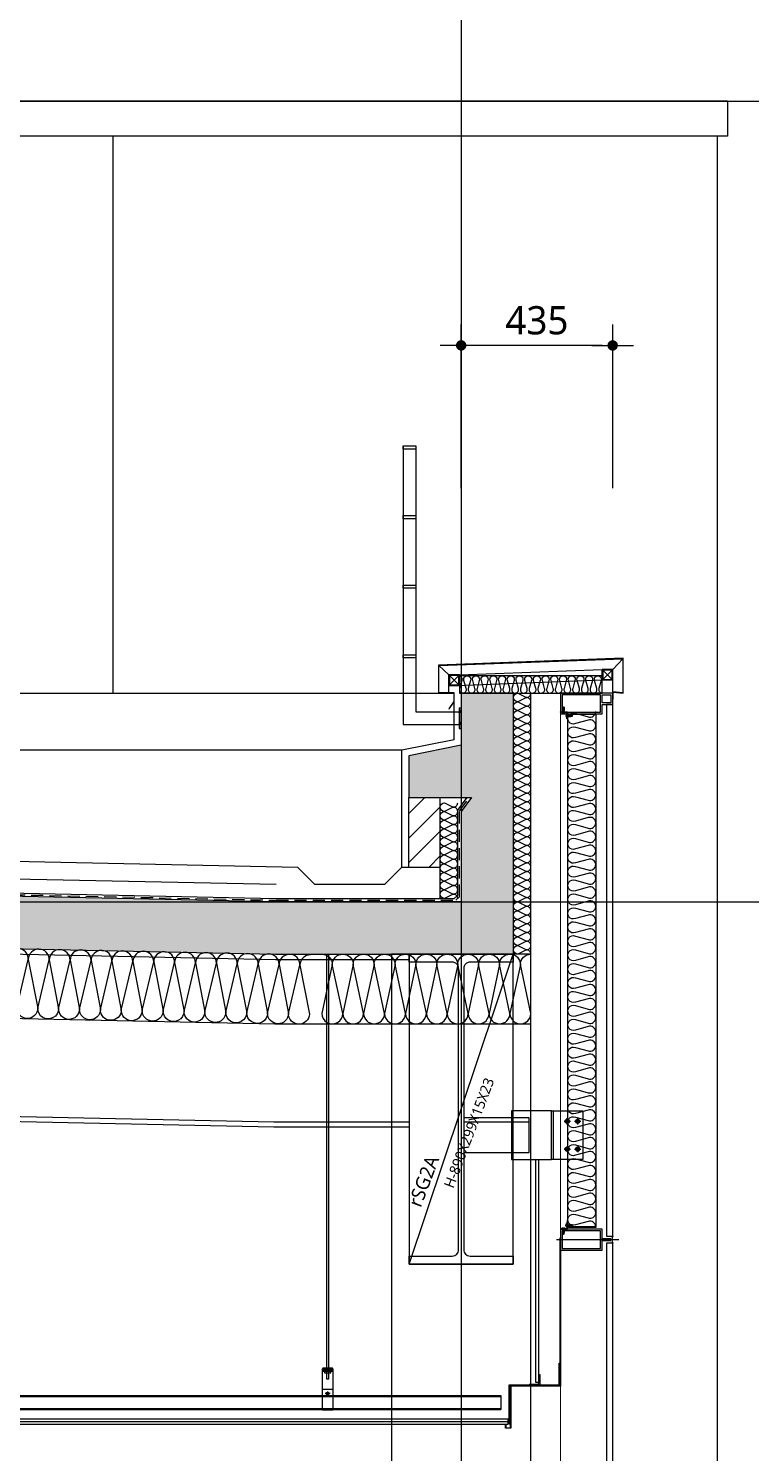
# Model space of a CAD drawing. Header units: millimetres. Extents: x 0 to 672800, y 0 to 118800.
# Drawn here: x 447408 to 449481, y 80413 to 84504 of the extents above; entities that cross this region are included whole.
import ezdxf
from ezdxf.enums import TextEntityAlignment as Align

# ---------------------------------------------------------------- set-up
doc = ezdxf.new("R2010")
doc.units = ezdxf.units.MM
doc.header["$LTSCALE"] = 200
for name, pattern in [('CEN-GAUN', [32.2, 30, -1, 0.2, -1]), ('HIDDEN', [0.375, 0.25, -0.125]), ('XR-A-SECTION$0$CEN-OC', [10, 9.25, -0.25, 0.25, -0.25])]:
    doc.linetypes.add(name, pattern=pattern)
doc.layers.get('DEFPOINTS').update_dxf_attribs({"color": 137})
for name, color, linetype in [('0-S-col', 4, 'Continuous'), ('01FIN', 9, 'Continuous'), ('01HAT', 8, 'Continuous'), ('01단열재', 252, 'Continuous'), ('09GIRDER', 2, 'Continuous'), ('3', 3, 'Continuous'), ('6방수', 6, 'HIDDEN'), ('7', 7, 'Continuous'), ('8ELE', 8, 'Continuous'), ('A-CON', 2, 'Continuous'), ('AA-DWXM-CURT', 4, 'Continuous'), ('CEN', 1, 'CEN-GAUN'), ('CTR', 1, 'XR-A-SECTION$0$CEN-OC'), ('deta', 8, 'Continuous'), ('ELE', 7, 'Continuous'), ('ELE-4', 4, 'Continuous'), ('ELE-6', 6, 'Continuous'), ('ELE-8', 8, 'Continuous'), ('ELE-STL', 252, 'Continuous'), ('HAT', 8, 'Continuous'), ('HAT-253', 253, 'Continuous'), ('HAT-254', 254, 'Continuous'), ('HAT-INS', 252, 'Continuous'), ('Insul', 252, 'Continuous'), ('JD_04', 4, 'Continuous'), ('JD_08', 8, 'Continuous'), ('PANEL', 6, 'Continuous'), ('S-253', 252, 'Continuous'), ('STEEL-E', 6, 'Continuous'), ('STL', 4, 'Continuous'), ('WIN1', 7, 'Continuous'), ('X-ER', 15, 'ER-X'), ('알루미늄시트', 3, 'Continuous')]:
    doc.layers.add(name, color=color, linetype=linetype)
doc.layers.add('check', color=61, linetype='Continuous', plot=False)
doc.layers.add('insulation', color=8, linetype='Continuous', lineweight=5)
doc.styles.add('$0$스타일1', font='malgun.ttf')
doc.styles.get("Standard").update_dxf_attribs({"font": 'arial.ttf'})
doc.styles.add('스타일1', font='malgun.ttf')
doc.linetypes.add('ER-X', pattern='A,10,-0.8,["X",Standard,S=0.6,R=0,X=-0.15,Y=-0.3],-0.8', length=11.6)
doc.dimstyles.new('CJA', dxfattribs={"dimscale": 300, "dimtxt": 2.7, "dimasz": 1, "dimexe": 2, "dimexo": 3, "dimgap": 1, "dimtad": 1, "dimdec": 0, "dimzin": 1, "dimdsep": 46, "dimlunit": 6, "dimtxsty": '$0$스타일1', "dimblk": 'CJDOT', "dimcen": 0.09, "dimdle": 1, "dimclrd": 256, "dimclre": 256, "dimclrt": 3, "dimadec": 0, "dimazin": 0, "dimtfac": 1, "dimtdec": 0, "dimtix": 1, "dimtmove": 2, "dimatfit": 3, "dimldrblk": 'CJDOT', "dimfxl": 1, "dimtolj": 1, "dimtzin": 1, "dimarcsym": 0})

# ---------------------------------------------------------------- blocks, each defined once
blk = doc.blocks.new('*U289')
at = {"layer": 'HAT-INS'}
for points in [[(0, 0, 0.414214), (0.25, 0.25), (0, 0.75, -1), (0.5, 0.75), (0.25, 0.25, 0.414214), (0.5, 0)], [(0.5, 0, 0.414214), (0.75, 0.25), (0.5, 0.75, -1), (1, 0.75), (0.75, 0.25, 0.414214), (1, 0)], [(1, 0, 0.414214), (1.25, 0.25), (1, 0.75, -1), (1.5, 0.75), (1.25, 0.25, 0.414214), (1.5, 0)], [(1.5, 0, 0.414214), (1.75, 0.25), (1.5, 0.75, -1), (2, 0.75), (1.75, 0.25, 0.414214), (2, 0)], [(2, 0, 0.414214), (2.25, 0.25), (2, 0.75, -1), (2.5, 0.75), (2.25, 0.25, 0.414214), (2.5, 0)], [(2.5, 0, 0.414214), (2.75, 0.25), (2.5, 0.75, -1), (3, 0.75), (2.75, 0.25, 0.414214), (3, 0)], [(3, 0, 0.414214), (3.25, 0.25), (3, 0.75, -1), (3.5, 0.75), (3.25, 0.25, 0.414214), (3.5, 0)], [(3.5, 0, 0.414214), (3.75, 0.25), (3.5, 0.75, -1), (4, 0.75), (3.75, 0.25, 0.414214), (4, 0)], [(4, 0, 0.414214), (4.25, 0.25), (4, 0.75, -1), (4.5, 0.75), (4.25, 0.25, 0.414214), (4.5, 0)], [(4.5, 0, 0.414214), (4.75, 0.25), (4.5, 0.75, -1), (5, 0.75), (4.75, 0.25, 0.414214), (5, 0)], [(5, 0, 0.414214), (5.25, 0.25), (5, 0.75, -1), (5.5, 0.75), (5.25, 0.25, 0.414214), (5.5, 0)]]:
    blk.add_lwpolyline(points, format="xyb", dxfattribs=at)
blk = doc.blocks.new('*U290')
at = {"layer": 'HAT-INS'}
for points in [[(0, 0, 0.414214), (0.25, 0.25), (0, 0.75, -1), (0.5, 0.75), (0.25, 0.25, 0.414214), (0.5, 0)], [(0.5, 0, 0.414214), (0.75, 0.25), (0.5, 0.75, -1), (1, 0.75), (0.75, 0.25, 0.414214), (1, 0)], [(1, 0, 0.414214), (1.25, 0.25), (1, 0.75, -1), (1.5, 0.75), (1.25, 0.25, 0.414214), (1.5, 0)], [(1.5, 0, 0.414214), (1.75, 0.25), (1.5, 0.75, -1), (2, 0.75), (1.75, 0.25, 0.414214), (2, 0)], [(2, 0, 0.414214), (2.25, 0.25), (2, 0.75, -1), (2.5, 0.75), (2.25, 0.25, 0.414214), (2.5, 0)], [(2.5, 0, 0.414214), (2.75, 0.25), (2.5, 0.75, -1), (3, 0.75), (2.75, 0.25, 0.414214), (3, 0)], [(3, 0, 0.414214), (3.25, 0.25), (3, 0.75, -1), (3.5, 0.75), (3.25, 0.25, 0.414214), (3.5, 0)], [(3.5, 0, 0.414214), (3.75, 0.25), (3.5, 0.75, -1), (4, 0.75), (3.75, 0.25, 0.414214), (4, 0)], [(4, 0, 0.414214), (4.25, 0.25), (4, 0.75, -1), (4.5, 0.75), (4.25, 0.25, 0.414214), (4.5, 0)], [(4.5, 0, 0.414214), (4.75, 0.25), (4.5, 0.75, -1), (5, 0.75), (4.75, 0.25, 0.414214), (5, 0)], [(5, 0, 0.414214), (5.25, 0.25), (5, 0.75, -1), (5.5, 0.75), (5.25, 0.25, 0.414214), (5.5, 0)], [(5.5, 0, 0.414214), (5.75, 0.25), (5.5, 0.75, -1), (6, 0.75), (5.75, 0.25, 0.414214), (6, 0)], [(6, 0, 0.414214), (6.25, 0.25), (6, 0.75, -1), (6.5, 0.75), (6.25, 0.25, 0.414214), (6.5, 0)], [(6.5, 0, 0.414214), (6.75, 0.25), (6.5, 0.75, -1), (7, 0.75), (6.75, 0.25, 0.414214), (7, 0)], [(7, 0, 0.414214), (7.25, 0.25), (7, 0.75, -1), (7.5, 0.75), (7.25, 0.25, 0.414214), (7.5, 0)], [(7.5, 0, 0.414214), (7.75, 0.25), (7.5, 0.75, -1), (8, 0.75), (7.75, 0.25, 0.414214), (8, 0)], [(8, 0, 0.414214), (8.25, 0.25), (8, 0.75, -1), (8.5, 0.75), (8.25, 0.25, 0.414214), (8.5, 0)], [(8.5, 0, 0.414214), (8.75, 0.25), (8.5, 0.75, -1), (9, 0.75), (8.75, 0.25, 0.414214), (9, 0)], [(9, 0, 0.414214), (9.25, 0.25), (9, 0.75, -1), (9.5, 0.75), (9.25, 0.25, 0.414214), (9.5, 0)], [(9.5, 0, 0.414214), (9.75, 0.25), (9.5, 0.75, -1), (10, 0.75), (9.75, 0.25, 0.414214), (10, 0)], [(10, 0, 0.414214), (10.25, 0.25), (10, 0.75, -1), (10.5, 0.75), (10.25, 0.25, 0.414214), (10.5, 0)], [(10.5, 0, 0.414214), (10.75, 0.25), (10.5, 0.75, -1), (11, 0.75), (10.75, 0.25, 0.414214), (11, 0)], [(11, 0, 0.414214), (11.25, 0.25), (11, 0.75, -1), (11.5, 0.75), (11.25, 0.25, 0.414214), (11.5, 0)], [(11.5, 0, 0.414214), (11.75, 0.25), (11.5, 0.75, -1), (12, 0.75), (11.75, 0.25, 0.414214), (12, 0)], [(12, 0, 0.414214), (12.25, 0.25), (12, 0.75, -1), (12.5, 0.75), (12.25, 0.25, 0.414214), (12.5, 0)], [(12.5, 0, 0.414214), (12.75, 0.25), (12.5, 0.75, -1), (13, 0.75), (12.75, 0.25, 0.414214), (13, 0)], [(13, 0, 0.414214), (13.25, 0.25), (13, 0.75, -1), (13.5, 0.75), (13.25, 0.25, 0.414214), (13.5, 0)], [(13.5, 0, 0.414214), (13.75, 0.25), (13.5, 0.75, -1), (14, 0.75), (13.75, 0.25, 0.414214), (14, 0)], [(14, 0, 0.414214), (14.25, 0.25), (14, 0.75, -1), (14.5, 0.75), (14.25, 0.25, 0.414214), (14.5, 0)], [(14.5, 0, 0.414214), (14.75, 0.25), (14.5, 0.75, -1), (15, 0.75), (14.75, 0.25, 0.414214), (15, 0)]]:
    blk.add_lwpolyline(points, format="xyb", dxfattribs=at)
blk = doc.blocks.new('*U275')
at = {"layer": 'HAT-INS'}
for points in [[(3679.7, 0, -0.414214), (3664.7, 15), (3679.7, 85, 1), (3649.7, 85), (3664.7, 15, -0.414214), (3649.7, 0, 0.414214)], [(3709.7, 0, -0.414214), (3694.7, 15), (3709.7, 85, 1), (3679.7, 85), (3694.7, 15, -0.414214), (3679.7, 0, 0.414214)], [(3739.7, 0, -0.414214), (3724.7, 15), (3739.7, 85, 1), (3709.7, 85), (3724.7, 15, -0.414214), (3709.7, 0, 0.414214)], [(3769.7, 0, -0.414214), (3754.7, 15), (3769.7, 85, 1), (3739.7, 85), (3754.7, 15, -0.414214), (3739.7, 0, 0.414214)], [(3799.7, 0, -0.414214), (3784.7, 15), (3799.7, 85, 1), (3769.7, 85), (3784.7, 15, -0.414214), (3769.7, 0, 0.414214)], [(3829.7, 0, -0.414214), (3814.7, 15), (3829.7, 85, 1), (3799.7, 85), (3814.7, 15, -0.414214), (3799.7, 0, 0.414214)], [(3859.7, 0, -0.414214), (3844.7, 15), (3859.7, 85, 1), (3829.7, 85), (3844.7, 15, -0.414214), (3829.7, 0, 0.414214)], [(3889.7, 0, -0.414214), (3874.7, 15), (3889.7, 85, 1), (3859.7, 85), (3874.7, 15, -0.414214), (3859.7, 0, 0.414214)], [(3919.7, 0, -0.414214), (3904.7, 15), (3919.7, 85, 1), (3889.7, 85), (3904.7, 15, -0.414214), (3889.7, 0, 0.414214)], [(3949.7, 0, -0.414214), (3934.7, 15), (3949.7, 85, 1), (3919.7, 85), (3934.7, 15, -0.414214), (3919.7, 0, 0.414214)], [(3979.7, 0, -0.414214), (3964.7, 15), (3979.7, 85, 1), (3949.7, 85), (3964.7, 15, -0.414214), (3949.7, 0, 0.414214)], [(4009.7, 0, -0.414214), (3994.7, 15), (4009.7, 85, 1), (3979.7, 85), (3994.7, 15, -0.414214), (3979.7, 0, 0.414214)], [(4039.7, 0, -0.414214), (4024.7, 15), (4039.7, 85, 1), (4009.7, 85), (4024.7, 15, -0.414214), (4009.7, 0, 0.414214)], [(4069.7, 0, -0.414214), (4054.7, 15), (4069.7, 85, 1), (4039.7, 85), (4054.7, 15, -0.414214), (4039.7, 0, 0.414214)]]:
    blk.add_lwpolyline(points, format="xyb", dxfattribs=at)
blk = doc.blocks.new('*U274')
at = {"layer": 'HAT-INS'}
for points in [[(423.3, 0, -0.414214), (408.3, 15), (423.3, 85, 1), (393.3, 85), (408.3, 15, -0.414214), (393.3, 0, 0.414214)], [(453.3, 0, -0.414214), (438.3, 15), (453.3, 85, 1), (423.3, 85), (438.3, 15, -0.414214), (423.3, 0, 0.414214)], [(483.3, 0, -0.414214), (468.3, 15), (483.3, 85, 1), (453.3, 85), (468.3, 15, -0.414214), (453.3, 0, 0.414214)], [(513.3, 0, -0.414214), (498.3, 15), (513.3, 85, 1), (483.3, 85), (498.3, 15, -0.414214), (483.3, 0, 0.414214)], [(543.3, 0, -0.414214), (528.3, 15), (543.3, 85, 1), (513.3, 85), (528.3, 15, -0.414214), (513.3, 0, 0.414214)], [(573.3, 0, -0.414214), (558.3, 15), (573.3, 85, 1), (543.3, 85), (558.3, 15, -0.414214), (543.3, 0, 0.414214)], [(603.3, 0, -0.414214), (588.3, 15), (603.3, 85, 1), (573.3, 85), (588.3, 15, -0.414214), (573.3, 0, 0.414214)], [(633.3, 0, -0.414214), (618.3, 15), (633.3, 85, 1), (603.3, 85), (618.3, 15, -0.414214), (603.3, 0, 0.414214)], [(663.3, 0, -0.414214), (648.3, 15), (663.3, 85, 1), (633.3, 85), (648.3, 15, -0.414214), (633.3, 0, 0.414214)], [(693.3, 0, -0.414214), (678.3, 15), (693.3, 85, 1), (663.3, 85), (678.3, 15, -0.414214), (663.3, 0, 0.414214)]]:
    blk.add_lwpolyline(points, format="xyb", dxfattribs=at)
blk = doc.blocks.new('WB-150-C')
at = {"layer": 'WIN1', "color": 251}
blk.add_line((38.9, 30), (217.2, 30), dxfattribs=at)
at = {"layer": 'WIN1'}
blk.add_lwpolyline([(195, 32.5), (170, 32.5), (170, 60), (50, 60), (50, 0), (170, 0), (170, 27.5), (195, 27.5)], close=True, dxfattribs=at)
at = {"layer": 'WIN1', "color": 251}
blk.add_lwpolyline([(55, 55), (55, 5), (165, 5), (165, 55)], close=True, dxfattribs=at)
blk.add_arc((224, 30), 26, 157.3801, 202.6199, dxfattribs=at)
blk = doc.blocks.new('WB-150-E')
at = {"layer": 'WIN1'}
blk.add_lwpolyline([(200, 60), (50, 60), (50, 0), (170, 0), (170, 27.5), (200, 27.5), (200, 60)], dxfattribs=at)
at = {"layer": 'WIN1', "color": 251}
blk.add_lwpolyline([(55, 55), (55, 5), (165, 5), (165, 55)], close=True, dxfattribs=at)
blk.add_lwpolyline([(195, 32.5), (170, 32.5), (170, 55), (195, 55), (195, 32.5)], dxfattribs=at)
blk = doc.blocks.new('WWW-150-6000')
at = {"layer": 'AA-DWXM-CURT'}
for points in [[(132, 4440), (150, 4440), (150, 5967.5), (132, 5967.5)], [(132, 910), (150, 910), (150, 4420), (132, 4420)]]:
    blk.add_lwpolyline(points, close=True, dxfattribs=at)
at = {"layer": 'deta', "lineweight": 25}
for p, q in [((6.7, 5955.3), (10.8, 5956.1)), ((6.7, 5953.8), (10.8, 5954.6)), ((6.7, 5952.2), (10.8, 5953)), ((6.7, 5950.6), (10.8, 5951.4)), ((6.7, 5949), (10.8, 5949.8)), ((6.7, 5947.4), (10.8, 5948.2)), ((7.1, 5956.4), (8.8, 5960.8)), ((7.1, 5954), (7.1, 5955)), ((7.1, 5952.4), (7.1, 5953.4)), ((7.1, 5950.8), (7.1, 5951.8)), ((7.1, 5949.2), (7.1, 5950.2)), ((7.1, 5947.6), (7.1, 5948.6)), ((8.8, 5960.8), (8.2, 5955.9)), ((8.8, 5944.8), (8.8, 5960.8)), ((10.4, 5955), (10.4, 5955.9)), ((10.4, 5953.4), (10.4, 5954.3)), ((10.4, 5951.8), (10.4, 5952.7)), ((10.4, 5950.2), (10.4, 5951.2)), ((10.4, 5948.6), (10.4, 5949.6)), ((18.8, 5934.9), (34.8, 5934.9)), ((20, 5946), (20, 5920)), ((20, 5940), (102.4, 5940)), ((21.2, 4467.2), (21.2, 5938.8)), ((101.2, 5938.8), (21.2, 5938.8)), ((21.4, 5936.9), (22.2, 5932.9)), ((21.6, 5936.5), (22.6, 5936.5)), ((22.6, 5933.2), (23.6, 5933.2)), ((23, 5936.9), (23.8, 5932.9)), ((23.2, 5936.5), (24.2, 5936.5)), ((24.2, 5933.2), (25.2, 5933.2)), ((24.6, 5936.9), (25.4, 5932.9)), ((24.8, 5936.5), (25.8, 5936.5)), ((25.8, 5933.2), (26.7, 5933.2)), ((26.2, 5936.9), (27, 5932.9)), ((26.4, 5936.5), (27.4, 5936.5)), ((27.4, 5933.2), (28.3, 5933.2)), ((27.8, 5936.9), (28.5, 5932.9)), ((28, 5936.5), (28.9, 5936.5)), ((28.9, 5933.2), (29.9, 5933.2)), ((29.3, 5936.9), (30.1, 5932.9)), ((34.8, 5934.9), (29.9, 5935.5)), ((30.4, 5936.5), (34.8, 5934.9)), ((101.2, 5938.8), (101.2, 4467.2)), ((102.4, 4466), (102.4, 5940)), ((20, 5920), (21.2, 5920)), ((-20.5, 4800), (-20.5, 4660)), ((10.5, 4770), (28.5, 4770)), ((19.5, 4761), (19.5, 4779)), ((40.5, 4770), (58.5, 4770)), ((49.5, 4761), (49.5, 4779)), ((10.5, 4690), (28.5, 4690)), ((19.5, 4699), (19.5, 4681)), ((40.5, 4690), (58.5, 4690)), ((49.5, 4699), (49.5, 4681)), ((8.8, 4461.2), (8.8, 4445.2)), ((18.8, 4471.1), (34.8, 4471.1)), ((20, 4486), (21.2, 4486)), ((20, 4466), (20, 4486)), ((20, 4466), (102.4, 4466)), ((101.2, 4467.2), (21.2, 4467.2)), ((21.4, 4469.1), (22.2, 4473.1)), ((21.6, 4469.5), (22.6, 4469.5)), ((22.6, 4472.8), (23.6, 4472.8)), ((23, 4469.1), (23.8, 4473.1)), ((23.2, 4469.5), (24.2, 4469.5)), ((24.2, 4472.8), (25.2, 4472.8)), ((24.6, 4469.1), (25.4, 4473.1)), ((24.8, 4469.5), (25.8, 4469.5)), ((25.8, 4472.8), (26.7, 4472.8)), ((26.2, 4469.1), (27, 4473.1)), ((26.4, 4469.5), (27.4, 4469.5)), ((27.4, 4472.8), (28.3, 4472.8)), ((27.8, 4469.1), (28.5, 4473.1)), ((28, 4469.5), (28.9, 4469.5)), ((28.9, 4472.8), (29.9, 4472.8)), ((29.3, 4469.1), (30.1, 4473.1)), ((34.8, 4471.1), (29.9, 4470.5)), ((30.4, 4469.5), (34.8, 4471.1)), ((6.7, 4458.6), (10.8, 4457.8)), ((6.7, 4457), (10.8, 4456.2)), ((6.7, 4455.4), (10.8, 4454.6)), ((6.7, 4453.8), (10.8, 4453)), ((6.7, 4452.2), (10.8, 4451.4)), ((6.7, 4450.7), (10.8, 4449.9)), ((7.1, 4458.4), (7.1, 4457.4)), ((7.1, 4456.8), (7.1, 4455.8)), ((7.1, 4455.2), (7.1, 4454.2)), ((7.1, 4453.6), (7.1, 4452.6)), ((7.1, 4452), (7.1, 4451.1)), ((7.1, 4449.6), (8.8, 4445.2)), ((8.8, 4445.2), (8.2, 4450.1)), ((10.4, 4457.4), (10.4, 4456.4)), ((10.4, 4455.8), (10.4, 4454.8)), ((10.4, 4454.2), (10.4, 4453.3)), ((10.4, 4452.6), (10.4, 4451.7)), ((10.4, 4451.1), (10.4, 4450.1))]:
    blk.add_line(p, q, dxfattribs=at)
for points in [[(20, 5926), (18.8, 5926), (18.8, 5944.8), (0, 5944.8), (0, 5946), (20, 5946), (20, 5926)], [(7.1, 5955.6), (7, 5959.6), (8.8, 5960.8), (10.5, 5959.6), (10.4, 5956.5)], [(29.6, 5936.5), (33.6, 5936.6), (34.8, 5934.9), (33.6, 5933.1), (30.5, 5933.2)], [(-25.5, 4800), (-140, 4800), (-140, 4660), (-25.5, 4660)], [(-25.5, 4800), (64.5, 4800), (64.5, 4660), (-25.5, 4660), (-25.5, 4800)], [(20, 4480), (18.8, 4480), (18.8, 4461.2), (0, 4461.2), (0, 4460), (20, 4460), (20, 4480)], [(29.6, 4469.5), (33.6, 4469.4), (34.8, 4471.1), (33.6, 4472.9), (30.5, 4472.8)], [(7.1, 4450.4), (7, 4446.4), (8.8, 4445.2), (10.5, 4446.4), (10.4, 4449.5)]]:
    blk.add_lwpolyline(points, dxfattribs=at)
for points in [[(7.1, 5947), (7.1, 5945.3, -0.414214), (6.6, 5944.8), (5.4, 5944.8, 0.383591), (4.9, 5944.4, 0.058295), (4.9, 5942.8, 0.28422), (5.3, 5942.4, 0.169538), (12.3, 5942.4, 0.28422), (12.6, 5942.8, 0.058295), (12.6, 5944.4, 0.383591), (12.1, 5944.8), (10.9, 5944.8, -0.414214), (10.4, 5945.3), (10.4, 5948)], [(21, 5936.5), (19.3, 5936.5, -0.414214), (18.8, 5937), (18.8, 5938.2, 0.383591), (18.3, 5938.7, 0.058295), (16.8, 5938.7, 0.28422), (16.4, 5938.4, 0.169538), (16.4, 5931.4, 0.28422), (16.8, 5931, 0.058295), (18.3, 5931, 0.383591), (18.8, 5931.5), (18.8, 5932.7, -0.414214), (19.3, 5933.2), (22, 5933.2)], [(7.1, 4459), (7.1, 4460.7, 0.414214), (6.6, 4461.2), (5.4, 4461.2, -0.383591), (4.9, 4461.6, -0.058295), (4.9, 4463.2, -0.28422), (5.3, 4463.6, -0.169538), (12.3, 4463.6, -0.28422), (12.6, 4463.2, -0.058295), (12.6, 4461.6, -0.383591), (12.1, 4461.2), (10.9, 4461.2, 0.414214), (10.4, 4460.7), (10.4, 4458)], [(21, 4469.5), (19.3, 4469.5, 0.414214), (18.8, 4469), (18.8, 4467.8, -0.383591), (18.3, 4467.3, -0.058295), (16.8, 4467.3, -0.28422), (16.4, 4467.6, -0.169538), (16.4, 4474.6, -0.28422), (16.8, 4475, -0.058295), (18.3, 4475, -0.383591), (18.8, 4474.5), (18.8, 4473.3, 0.414214), (19.3, 4472.8), (22, 4472.8)]]:
    blk.add_lwpolyline(points, format="xyb", dxfattribs=at)
for points in [[(10.4, 5955.9), (7.1, 5955), (6.7, 5955.3), (7.1, 5955.6), (10.4, 5956.5), (10.8, 5956.1)], [(10.4, 5954.3), (7.1, 5953.4), (6.7, 5953.8), (7.1, 5954), (10.4, 5955), (10.8, 5954.6)], [(10.4, 5952.7), (7.1, 5951.8), (6.7, 5952.2), (7.1, 5952.4), (10.4, 5953.4), (10.8, 5953)], [(10.4, 5951.2), (7.1, 5950.2), (6.7, 5950.6), (7.1, 5950.8), (10.4, 5951.8), (10.8, 5951.4)], [(10.4, 5949.6), (7.1, 5948.6), (6.7, 5949), (7.1, 5949.2), (10.4, 5950.2), (10.8, 5949.8)], [(10.4, 5948), (7.1, 5947), (6.7, 5947.4), (7.1, 5947.6), (10.4, 5948.6), (10.8, 5948.2)], [(22, 5933.2), (21, 5936.5), (21.4, 5936.9), (21.6, 5936.5), (22.6, 5933.2), (22.2, 5932.9)], [(23.6, 5933.2), (22.6, 5936.5), (23, 5936.9), (23.2, 5936.5), (24.2, 5933.2), (23.8, 5932.9)], [(25.2, 5933.2), (24.2, 5936.5), (24.6, 5936.9), (24.8, 5936.5), (25.8, 5933.2), (25.4, 5932.9)], [(26.7, 5933.2), (25.8, 5936.5), (26.2, 5936.9), (26.4, 5936.5), (27.4, 5933.2), (27, 5932.9)], [(28.3, 5933.2), (27.4, 5936.5), (27.8, 5936.9), (28, 5936.5), (28.9, 5933.2), (28.5, 5932.9)], [(29.9, 5933.2), (28.9, 5936.5), (29.3, 5936.9), (29.6, 5936.5), (30.5, 5933.2), (30.1, 5932.9)], [(22.2, 4765.3), (25, 4770), (22.2, 4774.7), (16.8, 4774.7), (14, 4770), (16.8, 4765.3)], [(52.2, 4765.3), (55, 4770), (52.2, 4774.7), (46.8, 4774.7), (44, 4770), (46.8, 4765.3)], [(22.2, 4694.7), (25, 4690), (22.2, 4685.3), (16.8, 4685.3), (14, 4690), (16.8, 4694.7)], [(52.2, 4694.7), (55, 4690), (52.2, 4685.3), (46.8, 4685.3), (44, 4690), (46.8, 4694.7)], [(10.4, 4458), (7.1, 4459), (6.7, 4458.6), (7.1, 4458.4), (10.4, 4457.4), (10.8, 4457.8)], [(22, 4472.8), (21, 4469.5), (21.4, 4469.1), (21.6, 4469.5), (22.6, 4472.8), (22.2, 4473.1)], [(23.6, 4472.8), (22.6, 4469.5), (23, 4469.1), (23.2, 4469.5), (24.2, 4472.8), (23.8, 4473.1)], [(25.2, 4472.8), (24.2, 4469.5), (24.6, 4469.1), (24.8, 4469.5), (25.8, 4472.8), (25.4, 4473.1)], [(26.7, 4472.8), (25.8, 4469.5), (26.2, 4469.1), (26.4, 4469.5), (27.4, 4472.8), (27, 4473.1)], [(28.3, 4472.8), (27.4, 4469.5), (27.8, 4469.1), (28, 4469.5), (28.9, 4472.8), (28.5, 4473.1)], [(29.9, 4472.8), (28.9, 4469.5), (29.3, 4469.1), (29.6, 4469.5), (30.5, 4472.8), (30.1, 4473.1)], [(10.4, 4456.4), (7.1, 4457.4), (6.7, 4457), (7.1, 4456.8), (10.4, 4455.8), (10.8, 4456.2)], [(10.4, 4454.8), (7.1, 4455.8), (6.7, 4455.4), (7.1, 4455.2), (10.4, 4454.2), (10.8, 4454.6)], [(10.4, 4453.3), (7.1, 4454.2), (6.7, 4453.8), (7.1, 4453.6), (10.4, 4452.6), (10.8, 4453)], [(10.4, 4451.7), (7.1, 4452.6), (6.7, 4452.2), (7.1, 4452), (10.4, 4451.1), (10.8, 4451.4)], [(10.4, 4450.1), (7.1, 4451.1), (6.7, 4450.7), (7.1, 4450.4), (10.4, 4449.5), (10.8, 4449.9)]]:
    blk.add_lwpolyline(points, close=True, dxfattribs=at)
for centre, radius in [((19.5, 4770), 6), ((19.5, 4770), 4.55), ((49.5, 4770), 6), ((49.5, 4770), 4.55), ((19.5, 4690), 6), ((19.5, 4690), 4.55), ((49.5, 4690), 6), ((49.5, 4690), 4.55)]:
    blk.add_circle(centre, radius, dxfattribs=at)
at = {"layer": 'Insul', "color": 250}
blk.add_lwpolyline([(101.2, 4467.2, 0.524856), (79.5, 4482.2), (42.9, 4472.2, -1.449198), (42.9, 4502.2), (79.5, 4492.2, 0.524856), (101.2, 4507.2, 0.524856), (79.5, 4522.2), (42.9, 4512.2, -1.449198), (42.9, 4542.2), (79.5, 4532.2, 0.524856), (101.2, 4547.2, 0.524856), (79.5, 4562.2), (42.9, 4552.2, -1.449198), (42.9, 4582.2), (79.5, 4572.2, 0.524856), (101.2, 4587.2, 0.524856), (79.5, 4602.2), (42.9, 4592.2, -1.449198), (42.9, 4622.2), (79.5, 4612.2, 0.524856), (101.2, 4627.2, 0.524856), (79.5, 4642.2), (42.9, 4632.2, -1.449198), (42.9, 4662.2), (79.5, 4652.2, 0.524856), (101.2, 4667.2, 0.524856), (79.5, 4682.2), (42.9, 4672.2, -1.449198), (42.9, 4702.2), (79.5, 4692.2, 0.524856), (101.2, 4707.2, 0.524856), (79.5, 4722.2), (42.9, 4712.2, -1.449198), (42.9, 4742.2), (79.5, 4732.2, 0.524856), (101.2, 4747.2, 0.524856), (79.5, 4762.2), (42.9, 4752.2, -1.449198), (42.9, 4782.2), (79.5, 4772.2, 0.524856), (101.2, 4787.2, 0.524856), (79.5, 4802.2), (42.9, 4792.2, -1.449198), (42.9, 4822.2), (79.5, 4812.2, 0.524856), (101.2, 4827.2, 0.524856), (79.5, 4842.2), (42.9, 4832.2, -1.449198), (42.9, 4862.2), (79.5, 4852.2, 0.524856), (101.2, 4867.2, 0.524856), (79.5, 4882.2), (42.9, 4872.2, -1.449198), (42.9, 4902.2), (79.5, 4892.2, 0.524856), (101.2, 4907.2, 0.524856), (79.5, 4922.2), (42.9, 4912.2, -1.449198), (42.9, 4942.2), (79.5, 4932.2, 0.524856), (101.2, 4947.2, 0.524856), (79.5, 4962.2), (42.9, 4952.2, -1.449198), (42.9, 4982.2), (79.5, 4972.2, 0.524856), (101.2, 4987.2, 0.524856), (79.5, 5002.2), (42.9, 4992.2, -1.449198), (42.9, 5022.2), (79.5, 5012.2, 0.524856), (101.2, 5027.2, 0.524856), (79.5, 5042.2), (42.9, 5032.2, -1.449198), (42.9, 5062.2), (79.5, 5052.2, 0.524856), (101.2, 5067.2, 0.524856), (79.5, 5082.2), (42.9, 5072.2, -1.449198), (42.9, 5102.2), (79.5, 5092.2, 0.524856), (101.2, 5107.2, 0.524856), (79.5, 5122.2), (42.9, 5112.2, -1.449198), (42.9, 5142.2), (79.5, 5132.2, 0.524856), (101.2, 5147.2, 0.524856), (79.5, 5162.2), (42.9, 5152.2, -1.449198), (42.9, 5182.2), (79.5, 5172.2, 0.524856), (101.2, 5187.2, 0.524856), (79.5, 5202.2), (42.9, 5192.2, -1.449198), (42.9, 5222.2), (79.5, 5212.2, 0.524856), (101.2, 5227.2, 0.524856), (79.5, 5242.2), (42.9, 5232.2, -1.449198), (42.9, 5262.2), (79.5, 5252.2, 0.524856), (101.2, 5267.2, 0.524856), (79.5, 5282.2), (42.9, 5272.2, -1.449198), (42.9, 5302.2), (79.5, 5292.2, 0.524856), (101.2, 5307.2, 0.524856), (79.5, 5322.2), (42.9, 5312.2, -1.449198), (42.9, 5342.2), (79.5, 5332.2, 0.524856), (101.2, 5347.2, 0.524856), (79.5, 5362.2), (42.9, 5352.2, -1.449198), (42.9, 5382.2), (79.5, 5372.2, 0.524856), (101.2, 5387.2, 0.524856), (79.5, 5402.2), (42.9, 5392.2, -1.449198), (42.9, 5422.2), (79.5, 5412.2, 0.524856), (101.2, 5427.2, 0.524856), (79.5, 5442.2), (42.9, 5432.2, -1.449198), (42.9, 5462.2), (79.5, 5452.2, 0.524856), (101.2, 5467.2, 0.524856), (79.5, 5482.2), (42.9, 5472.2, -1.449198), (42.9, 5502.2), (79.5, 5492.2, 0.524856), (101.2, 5507.2, 0.524856), (79.5, 5522.2), (42.9, 5512.2, -1.449198), (42.9, 5542.2), (79.5, 5532.2, 0.524856), (101.2, 5547.2, 0.524856), (79.5, 5562.2), (42.9, 5552.2, -1.449198), (42.9, 5582.2), (79.5, 5572.2, 0.524856), (101.2, 5587.2, 0.524856), (79.5, 5602.2), (42.9, 5592.2, -1.449198), (42.9, 5622.2), (79.5, 5612.2, 0.524856), (101.2, 5627.2, 0.524856), (79.5, 5642.2), (42.9, 5632.2, -1.449198), (42.9, 5662.2), (79.5, 5652.2, 0.524856), (101.2, 5667.2, 0.524856), (79.5, 5682.2), (42.9, 5672.2, -1.449198), (42.9, 5702.2), (79.5, 5692.2, 0.524856), (101.2, 5707.2, 0.524856), (79.5, 5722.2), (42.9, 5712.2, -1.449198), (42.9, 5742.2), (79.5, 5732.2, 0.524856), (101.2, 5747.2, 0.524856), (79.5, 5762.2), (42.9, 5752.2, -1.449198), (42.9, 5782.2), (79.5, 5772.2, 0.524856), (101.2, 5787.2, 0.524856), (79.5, 5802.2), (42.9, 5792.2, -1.449198), (42.9, 5822.2), (79.5, 5812.2, 0.524856), (101.2, 5827.2, 0.524856), (79.5, 5842.2), (42.9, 5832.2, -1.449198), (42.9, 5862.2), (79.5, 5852.2, 0.524856), (101.2, 5867.2, 0.524856), (79.5, 5882.2), (42.9, 5872.2, -1.449198), (42.9, 5902.2), (79.5, 5892.2, 0.524856), (101.2, 5907.2, 0.524856), (79.5, 5922.2), (42.9, 5912.2, -1.449198), (42.9, 5942.2), (79.5, 5932.2, 0.524856), (101.2, 5947.2)], format="xyb", dxfattribs=at)
at = {"layer": 'insulation'}
blk.add_line((0, 5940), (0, 160), dxfattribs=at)
for name, p in [('WB-150-E', (-50, 5940)), ('WB-150-C', (-50, 4400))]:
    blk.add_blockref(name, p, dxfattribs=at)
blk = doc.blocks.new('SG-rSG2A')
at = {"layer": '09GIRDER', "flags": 128}
blk.add_lwpolyline([(-149.5, -890), (-149.5, -867), (-25.5, -867, 0.414214), (-7.5, -849), (-7.5, -41, 0.414214), (-25.5, -23), (-149.5, -23), (-149.5, 0), (149.5, 0), (149.5, -23), (25.5, -23, 0.414214), (7.5, -41), (7.5, -849, 0.414214), (25.5, -867), (149.5, -867), (149.5, -890)], format="xyb", close=True, dxfattribs=at)
at = {"layer": 'DEFPOINTS'}
blk.add_line((-149.5, -890), (149.5, 0), dxfattribs=at)
at = {"layer": 'DEFPOINTS', "style": '스타일1'}
for s, height, p in [('H-890X299X15X23', 30, (22.7, -513.3)), ('rSG2A', 40, (-108, -652.1, 0))]:
    blk.add_text(s, height=height, rotation=69.2539, dxfattribs=at).set_placement(p, align=Align.MIDDLE_CENTER)
blk = doc.blocks.new('STL_30x30')
at = {"layer": 'CTR'}
for p, q in [((1.6, 28.4), (28.4, 1.6)), ((28.4, 28.4), (1.6, 1.6))]:
    blk.add_line(p, q, dxfattribs=at)
at = {"layer": 'ELE-4'}
for points in [[(0, 0), (30, 0), (30, 30), (0, 30)], [(1.6, 1.6), (28.4, 1.6), (28.4, 28.4), (1.6, 28.4)]]:
    blk.add_lwpolyline(points, close=True, dxfattribs=at)
blk = doc.blocks.new('CAP-455X100')
at = {"layer": 'ELE-6'}
blk.add_lwpolyline([(-470, -100), (-60, -100), (-60, -50), (-470, -50)], close=True, dxfattribs=at)
at = {"layer": 'ELE-8'}
for p, q in [((-500, -47.9), (-528.8, -21.1)), ((-470, -47.9), (-60, -32.2)), ((-60, -50), (-60, -32.2)), ((-30, -32.2), (-1.2, -1.3)), ((-30, -96), (-30, -32.2)), ((-500, -98.8), (-500, -48.9)), ((-500, -78.9), (-59.5, -62.2)), ((-470, -50), (-470, -47.9))]:
    blk.add_line(p, q, dxfattribs=at)
at = {"layer": 'Insul'}
blk.add_lwpolyline([(-470, -50.3, -0.446811), (-463.2, -63.6), (-469.4, -86.5, 0.524856), (-460, -100, 0.524856), (-450.7, -86.5), (-456.9, -63.6, -1.449198), (-438.2, -63.6), (-444.4, -86.5, 0.524856), (-435, -100, 0.524856), (-425.7, -86.5), (-431.9, -63.6, -1.449198), (-413.2, -63.6), (-419.4, -86.5, 0.524856), (-410, -100, 0.524856), (-400.7, -86.5), (-406.9, -63.6, -1.449198), (-388.2, -63.6), (-394.4, -86.5, 0.524856), (-385, -100, 0.524856), (-375.7, -86.5), (-381.9, -63.6, -1.449198), (-363.2, -63.6), (-369.4, -86.5, 0.524856), (-360, -100, 0.524856), (-350.7, -86.5), (-356.9, -63.6, -1.449198), (-338.2, -63.6), (-344.4, -86.5, 0.524856), (-335, -100, 0.524856), (-325.7, -86.5), (-331.9, -63.6, -1.449198), (-313.2, -63.6), (-319.4, -86.5, 0.524856), (-310, -100, 0.524856), (-300.7, -86.5), (-306.9, -63.6, -1.449198), (-288.2, -63.6), (-294.4, -86.5, 0.524856), (-285, -100, 0.524856), (-275.7, -86.5), (-281.9, -63.6, -1.449198), (-263.2, -63.6), (-269.4, -86.5, 0.524856), (-260, -100, 0.524856), (-250.7, -86.5), (-256.9, -63.6, -1.449198), (-238.2, -63.6), (-244.4, -86.5, 0.524856), (-235, -100, 0.524856), (-225.7, -86.5), (-231.9, -63.6, -1.449198), (-213.2, -63.6), (-219.4, -86.5, 0.524856), (-210, -100, 0.524856), (-200.7, -86.5), (-206.9, -63.6, -1.449198), (-188.2, -63.6), (-194.4, -86.5, 0.524856), (-185, -100, 0.524856), (-175.7, -86.5), (-181.9, -63.6, -1.449198), (-163.2, -63.6), (-169.4, -86.5, 0.524856), (-160, -100, 0.524856), (-150.7, -86.5), (-156.9, -63.6, -1.449198), (-138.2, -63.6), (-144.4, -86.5, 0.524856), (-135, -100, 0.524856), (-125.7, -86.5), (-131.9, -63.6, -1.449198), (-113.2, -63.6), (-119.4, -86.5, 0.524856), (-110, -100, 0.524856), (-100.7, -86.5), (-106.9, -63.6, -1.449198), (-88.2, -63.6), (-94.4, -86.5, 0.524856), (-85, -100, 0.524856), (-75.7, -86.5), (-81.9, -63.6, -1.449198), (-63.2, -63.6), (-69.4, -86.5, 0.524856), (-60, -100, 0.00003), (-60, -100)], format="xyb", dxfattribs=at)
at = {"layer": 'STL'}
blk.add_lwpolyline([(-499.1, -145.6), (-485, -125), (-485, -98.8), (-528.8, -98.8), (-528.8, -21.1), (-1.2, -1.3), (-1.2, -98.8), (-30, -96), (-30, -117.2), (-28.8, -117.2), (-28.8, -97.2), (0, -100), (0, 0), (-530, -20), (-530, -100), (-486.2, -100), (-486.2, -124.6), (-500.1, -144.9), (-499.1, -145.6)], dxfattribs=at)
at = {"layer": 'S-253'}
for p in [(-60, -62.2), (-500, -77.9)]:
    blk.add_blockref('STL_30x30', p, dxfattribs=at)
blk = doc.blocks.new('R-HAND1_2')
at = {"layer": 'JD_04'}
blk.add_line((-156, -42), (-150, -42), dxfattribs=at)
for points in [[(-156, -102), (-150, -102), (-150, -42)], [(-156, -42), (-156, -42), (-156, -102)]]:
    blk.add_lwpolyline(points, dxfattribs=at)
at = {"layer": 'JD_08'}
for p, q in [((-156, -54.1), (-150, -48.1)), ((-156, -57.4), (-150, -51.4)), ((-156, -89), (-150, -83)), ((-156, -92.4), (-150, -86.4))]:
    blk.add_line(p, q, dxfattribs=at)
at = {"layer": 'STL', "color": 8}
for p, q in [((-316, 710), (-316, -90)), ((-280, 710), (-280, -54)), ((-280, -54), (-156, -54)), ((-316, -90), (-156, -90))]:
    blk.add_line(p, q, dxfattribs=at)
for points in [[(-316, 710), (-280, 710), (-280, 701), (-316, 701)], [(-316, 510), (-280, 510), (-280, 501), (-316, 501)], [(-316, 310), (-280, 310), (-280, 301), (-316, 301)], [(-316, 110), (-280, 110), (-280, 101), (-316, 101)]]:
    blk.add_lwpolyline(points, close=True, dxfattribs=at)
blk = doc.blocks.new('CJDOT')
blk.add_line((-2, 0), (2, 0))
at = {"const_width": 0.5}
blk.add_lwpolyline([(-0.25, 0, 1), (0.25, 0, 1)], format="xyb", close=True, dxfattribs=at)
blk = doc.blocks.new('*D407')
at = {"layer": 'check', "lineweight": -2, "transparency": 16777216}
for p, q in [((448650, 83183.9), (448650, 83653.6)), ((449085, 83183.9), (449085, 83653.6)), ((449055, 83593.6), (448680, 83593.6))]:
    blk.add_line(p, q, dxfattribs=at)
at = {"layer": 'DEFPOINTS', "color": 0, "transparency": 16777216}
for p in [(448650, 83593.6), (448650, 83093.9), (449085, 83093.9)]:
    blk.add_point(p, dxfattribs=at)
at = {"layer": 'check', "lineweight": -2, "transparency": 16777216, "xscale": 30, "yscale": 30, "zscale": 30, "rotation": 180}
blk.add_blockref('CJDOT', (448650, 83593.6), dxfattribs=at)
at = {"layer": 'check', "lineweight": -2, "transparency": 16777216, "xscale": 30, "yscale": 30, "zscale": 30}
blk.add_blockref('CJDOT', (449085, 83593.6), dxfattribs=at)
at = {"layer": 'check', "transparency": 16777216, "insert": (448867.5, 83665.4), "char_height": 81, "attachment_point": 5, "style": '$0$스타일1'}
blk.add_mtext('\\A1;435', dxfattribs=at)

msp = doc.modelspace()

# ---------------------------------------------------------------- hatches: boundary and pattern name
at = {"layer": '01HAT', "ltscale": 2}
h = msp.add_hatch(dxfattribs=at)
h.set_pattern_fill('ANSI31', color=256, scale=400, style=0)
h.set_pattern_definition([(45, (-267103.49, 252650.615), (-35.355339, 35.355339), [])])
h.paths.add_polyline_path([(448500, 82294.9), (448590, 82294.9), (448590, 82094.9), (448500, 82094.9)])
at = {"layer": 'HAT-254'}
h = msp.add_hatch(color=256, dxfattribs=at)
h.dxf.hatch_style = 1
h.paths.add_polyline_path([(438649.7, 82044.9), (448117.4, 81844.9), (448800, 81844.9), (448800, 82594.9), (448650, 82594.9), (448650, 82444.9), (448500, 82414.9), (448500, 82294.9), (448680, 82294.9), (448650, 82254.9), (448650, 81994.9), (448118.9, 81994.9), (438649.9, 82194.9), (428126, 81994.9), (427650, 81994.9), (427650, 82254.9), (427620, 82294.9), (427800, 82294.9), (427800, 82414.9), (427650, 82444.9), (427650, 82594.9), (427500, 82594.9), (427500, 81844.9), (428127.4, 81844.9)])

# ---------------------------------------------------------------- linework, layer by layer
at = {"color": 8}
for p, q in [((448281.7, 80594.9), (448251.7, 80594.9)), ((448266.7, 80589.1), (448266.7, 80576.7)), ((445468, 80576.9), (448763.6, 80576.9)), ((445468, 80573.9), (448763.6, 80573.9)), ((448273.6, 80582.9), (448259.9, 80582.9)), ((448763.6, 80576.9), (448763.6, 80536.9)), ((445468, 80539.9), (448763.6, 80539.9)), ((445468, 80536.9), (448763.6, 80536.9))]:
    msp.add_line(p, q, dxfattribs=at)
at = {"color": 1}
for p, q in [((445478, 80509.9), (448785, 80509.9)), ((448785, 80494.9), (448785, 80509.9)), ((445478, 80502.9), (448785, 80502.9)), ((445478, 80494.9), (448785, 80494.9))]:
    msp.add_line(p, q, dxfattribs=at)
at = {"color": 8}
for points in [[(448263.4, 81844.9), (448263.4, 80624.8), (448270.1, 80624.8), (448270.1, 81844.9)], [(448281.7, 80654), (448280.4, 80656), (448253, 80656), (448251.7, 80654), (448251.7, 80649), (448253, 80647), (448280.4, 80647), (448281.7, 80649), (448251.7, 80649)], [(448258, 80647), (448258, 80641.9), (448275.6, 80641.9), (448275.6, 80647)]]:
    msp.add_lwpolyline(points, dxfattribs=at)
msp.add_lwpolyline([(448251.7, 80654), (448281.7, 80654), (448281.7, 80534.9), (448251.7, 80534.9)], close=True, dxfattribs=at)
for radius in [4.25, 3.25]:
    msp.add_circle((448266.7, 80582.9), radius, dxfattribs=at)
at = {"layer": '0-S-col', "color": 8}
msp.add_lwpolyline([(448450, 77494.9), (448850, 77494.9), (448850, 81844.9), (448450, 81844.9)], close=True, dxfattribs=at)
at = {"layer": '01FIN'}
for p, q in [((448630, 82461.1), (448630, 82594.9)), ((448630, 82461.1), (448480, 82431.1)), ((448480, 82094.9), (448480, 82431.1))]:
    msp.add_line(p, q, dxfattribs=at)
at = {"layer": '01단열재'}
msp.add_line((448800, 82594.9), (448850, 82594.9), dxfattribs=at)
msp.add_lwpolyline([(427646.8, 82644.9), (427450, 82644.9), (427450, 81644.9), (428129.3, 81644.9), (438649.5, 81844.8), (448115.2, 81644.9), (448850, 81644.9), (448850, 82594.9)], dxfattribs=at)
at = {"layer": '3'}
for p, q in [((448181.3, 82093.6), (438650, 82294.9)), ((448230, 82044.9), (448181.3, 82093.6)), ((448480, 82094.9), (448430, 82044.9)), ((448480, 82094.9), (448590, 82094.9)), ((448430, 82044.9), (448230, 82044.9))]:
    msp.add_line(p, q, dxfattribs=at)
at = {"layer": '6방수', "ltscale": 0.7}
msp.add_lwpolyline([(427626.3, 82294.9), (427655, 82256.6), (427655, 82009.9), (427665, 81999.9), (428125.9, 81999.9), (438649.9, 82199.9), (448119, 81999.9), (448635, 81999.9), (448645, 82009.9), (448645, 82256.6), (448673.8, 82294.9)], dxfattribs=at)
at = {"layer": '7'}
for p, q in [((448500, 82094.9), (448500, 82294.9)), ((448590, 82004.9), (448590, 82294.9))]:
    msp.add_line(p, q, dxfattribs=at)
at = {"layer": '8ELE'}
for p, q in [((449385, 84194.9), (427215, 84194.9)), ((427700, 82594.9), (448585, 82594.9)), ((448480, 82431.1), (427820, 82431.1))]:
    msp.add_line(p, q, dxfattribs=at)
msp.add_lwpolyline([(427632.5, 82294.9), (427660, 82258.3), (427660, 82014.9), (427670, 82004.9), (428125.9, 82004.9), (438649.9, 82204.9), (448119, 82004.9), (448630, 82004.9), (448640, 82014.9), (448640, 82258.3), (448667.5, 82294.9)], dxfattribs=at)
at = {"layer": 'A-CON'}
for points in [[(438649.9, 82194.9), (428126, 81994.9), (427650, 81994.9), (427650, 82254.9), (427620, 82294.9), (427800, 82294.9), (427800, 82414.9), (427650, 82444.9), (427650, 82594.9), (427500, 82594.9), (427500, 81844.9), (428127.4, 81844.9), (438649.7, 82044.9), (448117.4, 81844.9), (448800, 81844.9), (448800, 82594.9), (448650, 82594.9), (448650, 82444.9), (448500, 82414.9), (448500, 82294.9), (448680, 82294.9), (448650, 82254.9), (448650, 81994.9), (448118.9, 81994.9)], [(438649.7, 82044.9), (448117.4, 81844.9), (448800, 81844.9), (448800, 82594.9), (448650, 82594.9), (448650, 82444.9), (448500, 82414.9), (448500, 82294.9), (448680, 82294.9), (448650, 82254.9), (448650, 81994.9), (448118.9, 81994.9), (438649.9, 82194.9), (428126, 81994.9), (427650, 81994.9), (427650, 82254.9), (427620, 82294.9), (427800, 82294.9), (427800, 82414.9), (427650, 82444.9), (427650, 82594.9), (427500, 82594.9), (427500, 81844.9), (428127.4, 81844.9)]]:
    msp.add_lwpolyline(points, close=True, dxfattribs=at)
at = {"layer": 'CEN'}
for p, q in [((448650, 91441.6), (448650, 66441.6)), ((368450, 84294.9), (453650, 84294.9)), ((425361.6, 81994.9), (453650, 81994.9))]:
    msp.add_line(p, q, dxfattribs=at)
at = {"layer": 'deta', "lineweight": 25}
for p, q in [((448845, 81274.9), (448845, 81374.9)), ((448657.5, 81362.9), (448845, 81362.9))]:
    msp.add_line(p, q, dxfattribs=at)
msp.add_lwpolyline([(448845, 81374.9), (448657.5, 81374.9), (448657.5, 81274.9), (448845, 81274.9)], dxfattribs=at)
at = {"layer": 'ELE', "elevation": 0}
msp.add_lwpolyline([(448863.9, 81254.9), (448863.9, 80615.9), (448872.9, 80615.9), (448872.9, 81254.9)], dxfattribs=at)
at = {"layer": 'ELE-STL'}
for points in [[(438825, 82026.2), (448117.2, 81829.9), (448500.5, 81829.9)], [(438800, 81559.6), (448112.3, 81362.9), (448500.5, 81362.9)], [(438800, 81545.6), (448112.1, 81348.9), (448500.5, 81348.9)]]:
    msp.add_lwpolyline(points, dxfattribs=at)
msp.add_lwpolyline([(448500.5, 80954.9), (448799.5, 80954.9), (448799.5, 81844.9), (448500.5, 81844.9)], close=True, dxfattribs=at)
at = {"layer": 'HAT'}
for p, q in [((447650, 84194.9), (447650, 82594.9)), ((448650, 84194.9), (448650, 82040))]:
    msp.add_line(p, q, dxfattribs=at)
at = {"layer": 'STEEL-E'}
for points in [[(449415, 84294.9), (427185, 84294.9), (427185, 84194.9), (427215, 84194.9), (427215, 83093.9)], [(449415, 84294.9), (449415, 84194.9), (449385, 84194.9)]]:
    msp.add_lwpolyline(points, dxfattribs=at)
at = {"layer": 'STL', "elevation": 0}
for points in [[(448935, 81029.9), (448935, 80603.6), (448792.3, 80603.6), (448792.3, 80483.6), (448777.3, 80483.6), (448777.3, 80492.6), (448778.5, 80492.6), (448778.5, 80491.5), (448778.5, 80491.5), (448778.5, 80484.7), (448791.3, 80484.7), (448791.3, 80604.7), (448933.9, 80604.7), (448933.9, 81029.9)], [(448875.9, 80637.9), (448875.9, 80607.4), (448845.6, 80607.4), (448845.9, 80608.4), (448846.5, 80609.2), (448847.3, 80609.9), (448848.3, 80610.1), (448869.6, 80610.1), (448871, 80610.4), (448872.1, 80611.2), (448873, 80612.4), (448873.1, 80613.7), (448873.1, 80635.2), (448873.5, 80636.2), (448874.1, 80637), (448875, 80637.6)]]:
    msp.add_lwpolyline(points, close=True, dxfattribs=at)
msp.add_lwpolyline([(448791.1, 80494.7), (448788.3, 80494.7), (448788.3, 80607.4), (448931.2, 80607.4), (448931.2, 80670), (448933.9, 80670)], dxfattribs=at)
at = {"layer": 'X-ER', "color": 15, "ltscale": 0.3}
msp.add_line((448118.9, 82044.9), (438648.9, 82244.9), dxfattribs=at)
at = {"layer": '알루미늄시트', "color": 6}
msp.add_line((449385, 84194.9), (449385, 76694.9), dxfattribs=at)

# ---------------------------------------------------------------- block references
msp.add_blockref('R-HAND1_2', (448800, 82594.9))
at = {"layer": 'HAT-253'}
for name, p in [('WWW-150-6000', (448935, 76594.9)), ('SG-rSG2A', (448650, 81844.9))]:
    msp.add_blockref(name, p, dxfattribs=at)
at = {"layer": 'HAT-INS'}
for name, p, xscale, yscale, zscale, rotation in [('*U290', (448850, 81844.9), 50.00000000000009, 50.00000000000009, 50.00000000000009, 90), ('*U289', (448640, 82004.9), 50.00000000000009, 50.00000000000009, 50.00000000000009, 90), ('*U275', (440080.3, 82014.7), -1.999999999999996, 1.999999999999997, 2, 178.7914514514585), ('*U274', (449636.7, 81844.9), 2, 2, 2, 180.0000000003942)]:
    msp.add_blockref(name, p, dxfattribs=dict(at, xscale=xscale, yscale=yscale, zscale=zscale, rotation=rotation))
at = {"layer": 'PANEL'}
msp.add_blockref('CAP-455X100', (449115, 82694.9), dxfattribs=at)

# ---------------------------------------------------------------- dimensions: what is measured, and where the dimension line sits
at = {"layer": 'check'}
dim = msp.add_linear_dim(base=(448650, 83593.6), p1=(449085, 83093.9), p2=(448650, 83093.9), dimstyle='CJA', override={"dimscale": 30, "dimclrd": 256, "dimclre": 256, "dimclrt": 256}, dxfattribs=at)
dim.commit()
dim.dimension.update_dxf_attribs({"geometry": '*D407', "text_midpoint": (448867.5, 83665.4)})

doc.saveas('drawing.dxf')
